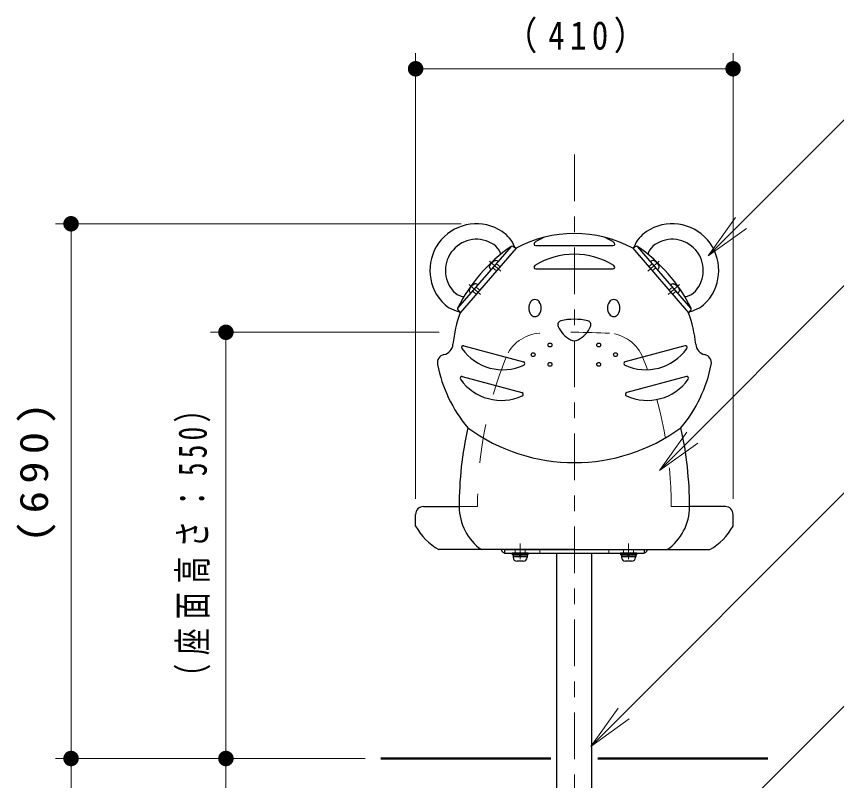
# Model space of a CAD drawing. Units: millimetres on the paper, scale 1:20. Extents: x -385 to 0, y 0 to 267.
# Drawn here: x -255.8 to -202.9, y 118.2 to 167.5 of the extents above; entities that cross this region are included whole.
import ezdxf

# ---------------------------------------------------------------- set-up
doc = ezdxf.new("R2010")
doc.units = ezdxf.units.MM
doc.linetypes.add('USER1', pattern=[4.5, 2.5, -2])
doc.linetypes.add('USER2', pattern=[6, 3, -1, 1, -1])
doc.layers.add('1_20', color=7, linetype='Continuous', lineweight=13)
doc.styles.add('ＭＳ ゴシック', font='')
doc.styles.get('ＭＳ ゴシック').set_extended_font_data('MS Gothic')

# ---------------------------------------------------------------- blocks, each defined once
blk = doc.blocks.new('filled_dot')
at = {"color": 0, "linetype": 'Continuous', "lineweight": -2, "const_width": 1.25}
blk.add_lwpolyline([(-0.625, 0, 1), (0.625, 0, 1)], format="xyb", close=True, dxfattribs=at)

msp = doc.modelspace()

# ---------------------------------------------------------------- linework, layer by layer
at = {"layer": '1_20'}
for p, q in [((-230.053, 136.377), (-230.053, 165.127)), ((-209.553, 136.377), (-209.553, 165.127)), ((-230.053, 164.127), (-209.553, 164.127)), ((-227.122, 154.127), (-253.303, 154.127)), ((-252.303, 119.627), (-252.303, 154.127)), ((-211.161, 152.066), (-209.393, 154.54)), ((-211.161, 152.066), (-209.04, 154.187)), ((-208.686, 153.833), (-211.161, 152.066)), ((-228.53, 147.127), (-243.303, 147.127)), ((-242.303, 119.627), (-242.303, 147.127)), ((-214.315, 138.205), (-212.548, 140.68)), ((-214.315, 138.205), (-212.194, 140.326)), ((-211.84, 139.972), (-214.315, 138.205)), ((-218.733, 120.411), (-216.965, 122.885)), ((-218.733, 120.411), (-216.612, 122.532)), ((-216.258, 122.178), (-218.733, 120.411)), ((-233.305, 119.627), (-253.303, 119.627)), ((-233.305, 119.627), (-253.303, 119.627)), ((-252.303, 84.627), (-252.303, 119.627)), ((-233.305, 119.627), (-243.303, 119.627)), ((-242.303, 119.627), (-242.303, 109.627)), ((-241.305, 119.627), (-241.303, 119.627))]:
    msp.add_line(p, q, dxfattribs=at)
at = {"layer": '1_20', "linetype": 'USER2'}
for p, q in [((-219.803, 158.59), (-219.803, 82.304)), ((-224.549, 151.079), (-225.283, 151.716)), ((-215.057, 151.079), (-214.324, 151.716)), ((-225.86, 149.569), (-226.594, 150.205)), ((-213.746, 149.569), (-213.013, 150.205))]:
    msp.add_line(p, q, dxfattribs=at)
at = {"layer": '1_20', "lineweight": 25}
for p, q in [((-227.327, 148.674), (-223.87, 152.657)), ((-223.569, 152.546), (-227.174, 148.392)), ((-223.773, 152.671), (-223.569, 152.546)), ((-215.833, 152.671), (-216.037, 152.546)), ((-216.037, 152.546), (-212.432, 148.392)), ((-212.28, 148.674), (-215.736, 152.657)), ((-223.942, 152.117), (-223.989, 152.062)), ((-215.664, 152.117), (-215.617, 152.062)), ((-227.327, 148.576), (-227.174, 148.392)), ((-212.28, 148.576), (-212.432, 148.392)), ((-223.828, 132.877), (-223.828, 132.777)), ((-222.778, 132.877), (-223.828, 132.877)), ((-222.778, 132.777), (-223.828, 132.777)), ((-223.763, 132.777), (-222.843, 132.777)), ((-223.763, 132.777), (-223.763, 132.652)), ((-223.763, 132.652), (-222.843, 132.652)), ((-223.306, 132.777), (-223.34, 132.652)), ((-223.266, 132.777), (-223.3, 132.652)), ((-222.843, 132.777), (-222.843, 132.652)), ((-222.778, 132.777), (-222.778, 132.877)), ((-216.828, 132.877), (-216.828, 132.777)), ((-215.778, 132.877), (-216.828, 132.877)), ((-215.778, 132.777), (-216.828, 132.777)), ((-216.763, 132.777), (-215.843, 132.777)), ((-216.763, 132.777), (-216.763, 132.652)), ((-216.763, 132.652), (-215.843, 132.652)), ((-216.306, 132.777), (-216.34, 132.652)), ((-216.266, 132.777), (-216.3, 132.652)), ((-215.843, 132.777), (-215.843, 132.652)), ((-215.778, 132.777), (-215.778, 132.877))]:
    msp.add_line(p, q, dxfattribs=at)
at = {"layer": '1_20', "color": 32, "lineweight": 25}
for p, q in [((-222.298, 152.718), (-217.308, 152.718)), ((-222.298, 151.218), (-217.308, 151.218)), ((-226.94, 146.248), (-223.086, 145.215)), ((-212.666, 146.248), (-216.521, 145.215)), ((-227.039, 144.274), (-223.184, 143.241)), ((-212.568, 144.274), (-216.422, 143.241))]:
    msp.add_line(p, q, dxfattribs=at)
at = {"layer": '1_20', "linetype": 'USER1'}
for p, q in [((-224.602, 151.356), (-224.828, 151.553)), ((-215.005, 151.356), (-214.778, 151.553)), ((-224.831, 151.092), (-225.058, 151.289)), ((-214.775, 151.092), (-214.549, 151.289)), ((-225.912, 149.846), (-226.139, 150.042)), ((-213.694, 149.846), (-213.467, 150.042)), ((-226.142, 149.581), (-226.368, 149.778)), ((-213.464, 149.581), (-213.238, 149.778))]:
    msp.add_line(p, q, dxfattribs=at)
at = {"layer": '1_20', "color": 40, "lineweight": 25}
for p, q in [((-229.553, 135.877), (-227.242, 135.877)), ((-210.053, 135.877), (-212.364, 135.877)), ((-230.053, 134.627), (-230.053, 135.377)), ((-209.553, 134.627), (-209.553, 135.377)), ((-219.803, 133.102), (-228.553, 133.102)), ((-219.803, 133.102), (-211.053, 133.102))]:
    msp.add_line(p, q, dxfattribs=at)
at = {"layer": '1_20', "color": 40, "linetype": 'USER1'}
for p, q in [((-227.242, 135.877), (-226.053, 135.877)), ((-213.553, 135.877), (-212.364, 135.877))]:
    msp.add_line(p, q, dxfattribs=at)
at = {"layer": '1_20', "color": 4, "linetype": 'USER2'}
for p, q in [((-223.303, 132.489), (-223.303, 133.489)), ((-216.303, 132.489), (-216.303, 133.489))]:
    msp.add_line(p, q, dxfattribs=at)
at = {"layer": '1_20', "color": 4, "lineweight": 25}
for p, q in [((-224.303, 133.102), (-215.303, 133.102)), ((-224.303, 133.102), (-224.303, 132.877)), ((-215.303, 133.102), (-215.303, 132.877)), ((-224.303, 132.877), (-215.303, 132.877))]:
    msp.add_line(p, q, dxfattribs=at)
at = {"layer": '1_20', "color": 4, "linetype": 'USER1'}
for p, q in [((-223.628, 132.877), (-223.628, 133.102)), ((-222.978, 132.877), (-222.978, 133.102)), ((-222.028, 133.102), (-222.028, 132.877)), ((-217.578, 133.102), (-217.578, 132.877)), ((-216.628, 132.877), (-216.628, 133.102)), ((-215.978, 132.877), (-215.978, 133.102))]:
    msp.add_line(p, q, dxfattribs=at)
at = {"layer": '1_20', "color": 2, "lineweight": 25}
for p, q in [((-222.853, 132.777), (-223.753, 132.777)), ((-223.753, 132.652), (-223.753, 132.602)), ((-222.853, 132.652), (-222.853, 132.602)), ((-215.853, 132.777), (-216.753, 132.777)), ((-216.753, 132.652), (-216.753, 132.602)), ((-215.853, 132.652), (-215.853, 132.602)), ((-223.103, 132.352), (-223.503, 132.352)), ((-216.103, 132.352), (-216.503, 132.352))]:
    msp.add_line(p, q, dxfattribs=at)
at = {"layer": '1_20', "color": 5, "lineweight": 25}
for p, q in [((-220.928, 119.627), (-220.928, 132.877)), ((-218.678, 119.627), (-218.678, 132.877)), ((-220.928, 110.077), (-220.928, 119.627)), ((-218.678, 110.077), (-218.678, 119.627))]:
    msp.add_line(p, q, dxfattribs=at)
at = {"layer": '1_20', "lineweight": 50}
for p, q in [((-232.305, 119.627), (-221.316, 119.627)), ((-218.291, 119.627), (-207.305, 119.627))]:
    msp.add_line(p, q, dxfattribs=at)
at = {"layer": '1_20'}
for points in [[(-211.161, 152.066), (-201.895, 161.33), (-171.893, 161.33)], [(-214.315, 138.205), (-201.8, 150.72), (-183.675, 150.72)], [(-218.733, 120.411), (-201.8, 137.343), (-159.675, 137.343)], [(-215.303, 110.077), (-202.334, 123.046), (-156.703, 123.046)]]:
    msp.add_lwpolyline(points, dxfattribs=at)
at = {"layer": '1_20', "lineweight": 25}
for points in [[(-225.277, 151.321), (-225.279, 151.337), (-225.278, 151.356), (-225.272, 151.379), (-225.263, 151.405), (-225.249, 151.434), (-225.233, 151.464), (-225.213, 151.496), (-225.191, 151.528), (-225.166, 151.56), (-225.14, 151.592), (-225.112, 151.623), (-225.084, 151.651), (-225.055, 151.678), (-225.027, 151.702), (-224.999, 151.722), (-224.973, 151.739), (-224.948, 151.752), (-224.926, 151.761), (-224.907, 151.766), (-224.891, 151.766)], [(-214.329, 151.321), (-214.327, 151.337), (-214.329, 151.356), (-214.334, 151.379), (-214.344, 151.405), (-214.357, 151.434), (-214.373, 151.464), (-214.393, 151.496), (-214.415, 151.528), (-214.44, 151.56), (-214.466, 151.592), (-214.494, 151.623), (-214.523, 151.651), (-214.551, 151.678), (-214.58, 151.702), (-214.607, 151.722), (-214.634, 151.739), (-214.658, 151.752), (-214.68, 151.761), (-214.699, 151.766), (-214.716, 151.766)], [(-226.202, 150.255), (-226.218, 150.255), (-226.237, 150.251), (-226.259, 150.242), (-226.283, 150.229), (-226.31, 150.212), (-226.337, 150.191), (-226.366, 150.168), (-226.395, 150.141), (-226.423, 150.112), (-226.451, 150.081), (-226.477, 150.05), (-226.502, 150.017), (-226.524, 149.985), (-226.544, 149.953), (-226.56, 149.923), (-226.573, 149.895), (-226.583, 149.869), (-226.589, 149.846), (-226.59, 149.826), (-226.588, 149.81)], [(-213.405, 150.255), (-213.389, 150.255), (-213.369, 150.251), (-213.347, 150.242), (-213.323, 150.229), (-213.297, 150.212), (-213.269, 150.191), (-213.24, 150.168), (-213.212, 150.141), (-213.183, 150.112), (-213.155, 150.081), (-213.129, 150.05), (-213.104, 150.017), (-213.082, 149.985), (-213.063, 149.953), (-213.046, 149.923), (-213.033, 149.895), (-213.023, 149.869), (-213.018, 149.846), (-213.016, 149.826), (-213.018, 149.81)]]:
    msp.add_lwpolyline(points, dxfattribs=at)
at = {"layer": '1_20', "color": 32, "lineweight": 25}
for centre in [(-221.377, 146.306), (-218.229, 146.306), (-222.46, 145.681), (-217.147, 145.681), (-221.377, 145.056), (-218.229, 145.056)]:
    msp.add_circle(centre, 0.125, dxfattribs=at)
at = {"layer": '1_20', "lineweight": 25}
for centre, radius, start, end in [((-226.122, 151.12), 3.007, 56.3383, 221.7576), ((-213.485, 151.12), 3.007, 318.2425, 123.6617), ((-225.647, 151.833), 2.15, 22.3349, 56.3383), ((-213.96, 151.833), 2.15, 123.6617, 157.6651), ((-226.122, 151.12), 2.007, 56.3383, 221.7576), ((-213.485, 151.12), 2.007, 318.2425, 123.6617), ((-217.865, 143.954), 10.589, 124.6285, 153.4673), ((-225.647, 151.833), 1.15, 22.647, 56.3383), ((-223.826, 152.586), 0.1, 58.5102, 124.6285), ((-223.454, 152.734), 0.221, 202.3349, 238.5102), ((-216.152, 152.734), 0.221, 301.4898, 337.6651), ((-215.781, 152.586), 0.1, 55.3715, 121.4898), ((-221.741, 143.954), 10.589, 26.5327, 55.3715), ((-213.96, 151.833), 1.15, 123.6617, 157.353), ((-224.724, 152.218), 0.15, 309.6928, 22.647), ((-214.882, 152.218), 0.15, 157.353, 230.3072), ((-224.943, 151.42), 0.349, 49.0527, 81.3707), ((-214.663, 151.42), 0.349, 98.6293, 130.9473), ((-224.943, 151.421), 0.349, 196.7251, 229.0431), ((-214.664, 151.421), 0.349, 310.9569, 343.2749), ((-226.254, 149.91), 0.349, 49.0527, 81.3707), ((-213.352, 149.91), 0.349, 98.6293, 130.9473), ((-226.761, 150.549), 1.15, 221.7576, 255.4488), ((-227.012, 149.581), 0.15, 255.4488, 328.403), ((-226.253, 149.911), 0.349, 196.7251, 229.0431), ((-213.353, 149.911), 0.349, 310.9569, 343.2749), ((-212.594, 149.581), 0.15, 211.597, 284.5512), ((-212.845, 150.549), 1.15, 284.5512, 318.2425), ((-226.761, 150.549), 2.15, 221.7576, 255.7609), ((-222.036, 148.69), 0.712, 146.5117, 213.4883), ((-222.347, 148.896), 0.339, 33.4883, 146.5117), ((-222.659, 148.69), 0.712, 326.5117, 33.4883), ((-216.948, 148.69), 0.712, 146.5117, 213.4883), ((-217.259, 148.896), 0.339, 33.4883, 146.5117), ((-217.57, 148.69), 0.712, 326.5117, 33.4883), ((-212.845, 150.549), 2.15, 284.2391, 318.2425), ((-227.25, 148.64), 0.1, 153.4673, 219.5856), ((-227.344, 148.251), 0.221, 39.5856, 75.7609), ((-222.347, 148.484), 0.339, 213.4883, 326.5117), ((-217.259, 148.484), 0.339, 213.4883, 326.5117), ((-212.262, 148.251), 0.221, 104.2391, 140.4144), ((-212.357, 148.64), 0.1, 320.4144, 26.5327)]:
    msp.add_arc(centre, radius, start, end, dxfattribs=at)
at = {"layer": '1_20', "color": 40, "lineweight": 25}
for centre, radius, start, end in [((-219.803, 145.636), 7.869, 61.4065, 118.5935), ((-219.803, 145.636), 7.869, 159.5023, 174.7928), ((-219.803, 145.636), 7.869, 5.2072, 20.4977), ((-228.381, 146.418), 0.744, 282.3036, 354.7928), ((-211.226, 146.418), 0.744, 185.2072, 257.6964), ((-228.107, 145.161), 0.543, 102.3036, 190.9471), ((-211.5, 145.161), 0.543, 349.0529, 77.6964), ((-219.803, 146.767), 9, 190.9471, 220.1374), ((-219.803, 146.767), 9, 319.8626, 349.0529), ((-203.783, 135.877), 23.46, 167.472, 180), ((-219.803, 150.382), 11.662, 233.8435, 306.1565), ((-235.824, 135.877), 23.46, 0, 12.528), ((-229.553, 135.377), 0.5, 90, 180), ((-223.847, 135.877), 3.395, 180, 234.8214), ((-215.759, 135.877), 3.395, 305.1786, 0), ((-210.053, 135.377), 0.5, 0, 90), ((-226.555, 136.567), 4, 209.0178, 240.0351), ((-213.051, 136.567), 4, 299.9649, 330.9822)]:
    msp.add_arc(centre, radius, start, end, dxfattribs=at)
at = {"layer": '1_20', "color": 32, "lineweight": 25}
for centre, radius, start, end in [((-219.803, 148.829), 4.832, 113.1199, 121.9355), ((-219.803, 148.829), 4.832, 58.0645, 66.8801), ((-222.298, 152.833), 0.115, 121.9355, 270), ((-217.308, 152.833), 0.115, 270, 58.0645), ((-219.803, 147.329), 4.832, 58.0645, 121.9355), ((-222.298, 151.333), 0.115, 121.9355, 270), ((-217.308, 151.333), 0.115, 270, 58.0645), ((-220.608, 147.61), 0.265, 103.153, 203.5701), ((-219.803, 144.168), 3.8, 76.847, 103.153), ((-218.999, 147.61), 0.265, 336.4299, 76.847), ((-219.228, 148.212), 1.77, 203.5701, 242.3783), ((-220.378, 148.212), 1.77, 297.6217, 336.4299), ((-226.97, 146.137), 0.115, 75, 215.6211), ((-219.803, 147.113), 0.529, 242.3783, 297.6217), ((-212.637, 146.137), 0.115, 324.3789, 105), ((-224.413, 147.969), 3.26, 215.6211, 294.3789), ((-215.193, 147.969), 3.26, 245.6211, 324.3789), ((-223.115, 145.104), 0.115, 294.3789, 75), ((-216.491, 145.104), 0.115, 105, 245.6211), ((-227.068, 144.163), 0.115, 75, 215.6211), ((-224.512, 145.994), 3.26, 215.6211, 294.3789), ((-215.094, 145.994), 3.26, 245.6211, 324.3789), ((-212.538, 144.163), 0.115, 324.3789, 105), ((-223.214, 143.13), 0.115, 294.3789, 75), ((-216.392, 143.13), 0.115, 105, 245.6211)]:
    msp.add_arc(centre, radius, start, end, dxfattribs=at)
at = {"layer": '1_20', "color": 40, "linetype": 'USER1'}
for centre, radius, start, end in [((-221.907, 144.568), 2.5, 93.2159, 158.5477), ((-219.803, 107.127), 40, 86.748, 93.2159), ((-217.699, 144.568), 2.5, 21.4523, 86.7841), ((-199.79, 135.877), 26.264, 158.5477, 180), ((-239.817, 135.877), 26.264, 0, 21.4523)]:
    msp.add_arc(centre, radius, start, end, dxfattribs=at)
at = {"layer": '1_20', "color": 4, "lineweight": 25}
for centre, start, end in [((-224.228, 133.177), 194.4775, 270), ((-215.378, 133.177), 270, 345.5225)]:
    msp.add_arc(centre, 0.3, start, end, dxfattribs=at)
at = {"layer": '1_20', "color": 2, "lineweight": 25}
for centre, start, end in [((-223.503, 132.602), 180, 270), ((-223.103, 132.602), 270, 0), ((-216.503, 132.602), 180, 270), ((-216.103, 132.602), 270, 0)]:
    msp.add_arc(centre, 0.25, start, end, dxfattribs=at)

# ---------------------------------------------------------------- block references
at = {"layer": '1_20', "xscale": 0.4, "yscale": 0.4}
msp.add_blockref('filled_dot', (-230.053, 164.127), dxfattribs=at)
for p, rotation in [((-209.553, 164.127), 180), ((-252.303, 154.127), 270), ((-242.303, 147.127), 270), ((-252.303, 119.627), 270), ((-252.303, 119.627), 90), ((-242.303, 119.627), 90), ((-242.303, 119.627), 270)]:
    msp.add_blockref('filled_dot', p, dxfattribs=dict(at, rotation=rotation))

# ---------------------------------------------------------------- texts
at = {"layer": '1_20', "insert": (-219.378, 165.127), "char_height": 1.833, "attachment_point": 8, "style": 'ＭＳ ゴシック'}
msp.add_mtext('\\T1.33;\\W0.85;（410）', dxfattribs=at)
at = {"layer": '1_20', "char_height": 1.833, "attachment_point": 8, "rotation": 90, "style": 'ＭＳ ゴシック'}
for s, insert in [('\\T1.33;\\W1.15;(690)', (-253.303, 138.308)), ('\\T1.32;\\W0.7;（座面高さ：550）', (-243.303, 133.801))]:
    msp.add_mtext(s, dxfattribs=dict(at, insert=insert))

doc.saveas('drawing.dxf')
